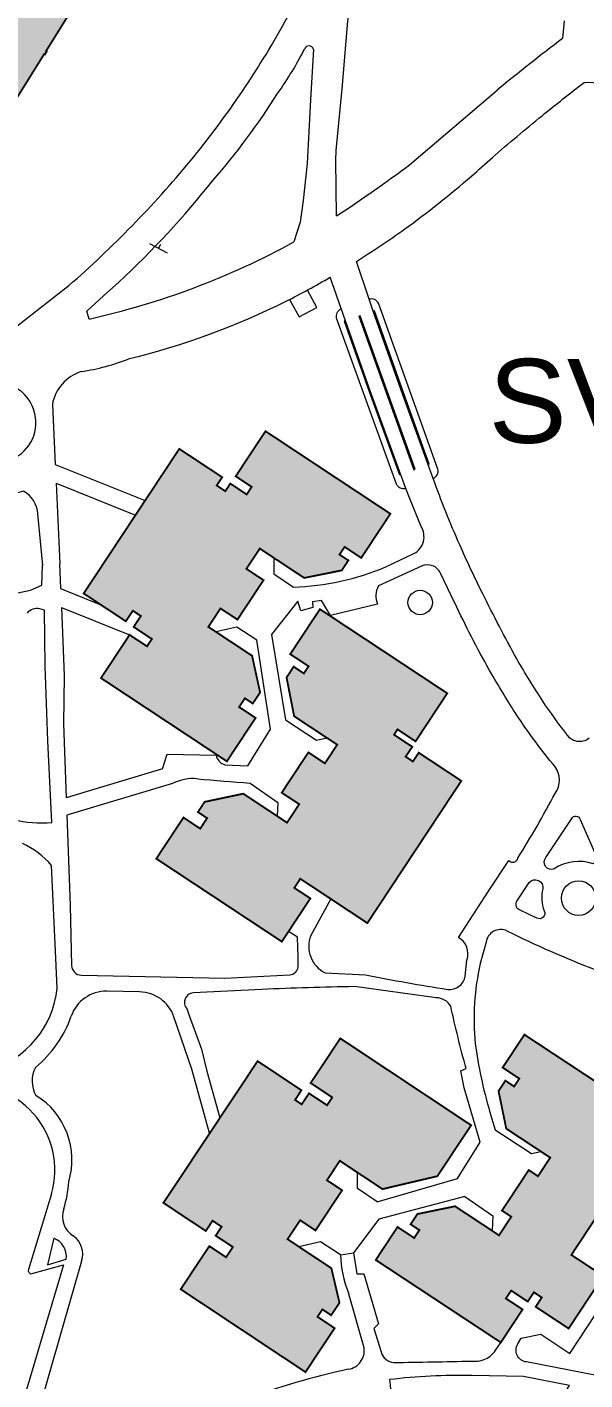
# Model space of a CAD drawing. Header units: feet. Extents: x 6763715 to 6770513, y 1886699 to 1891873.
# Drawn here: x 6766365 to 6766591, y 1888119 to 1888667 of the extents above; entities that cross this region are included whole.
import ezdxf

# ---------------------------------------------------------------- set-up
doc = ezdxf.new("R2010")
doc.units = ezdxf.units.FT
doc.header["$LTSCALE"] = 48
doc.header["$MEASUREMENT"] = 0
doc.layers.get('0').update_dxf_attribs({"lineweight": 0})
doc.layers.add('C-BLDG', color=7, linetype='Continuous')
for name, color, linetype, lineweight in [('C-BLDG-HTCH', 253, 'Continuous', 0), ('C-BLDG-IDEN', 7, 'Continuous', 50), ('C-ROAD', 5, 'Continuous', 0), ('L-SITE-WALK', 6, 'Continuous', 0)]:
    doc.layers.add(name, color=color, linetype=linetype, lineweight=lineweight)
doc.styles.add('Campus_Base_Map_NEW$0$STANDARD', font='arial.ttf', dxfattribs={"height": 3.8})

# ---------------------------------------------------------------- blocks, each defined once
blk = doc.blocks.new('Campus_Base_Map_NEW$0$S1')
for points in [[(-0.083, 0), (0.083, 0)], [(0, 0), (0, -0.042)]]:
    blk.add_lwpolyline(points)

msp = doc.modelspace()

# ---------------------------------------------------------------- hatches: boundary and pattern name
at = {"layer": 'C-BLDG-HTCH'}
h = msp.add_hatch(color=256, dxfattribs=at)
h.paths.add_polyline_path([(6766398.51, 1888697.92), (6766397.38, 1888698.63), (6766397.12, 1888698.2), (6766391.74, 1888701.55), (6766411.48, 1888733.24), (6766434.6, 1888770.38), (6766371.22, 1888809.85), (6766367.67, 1888804.15), (6766356.35, 1888811.2), (6766359.64, 1888816.47), (6766362.82, 1888814.49), (6766363.08, 1888814.91), (6766359.9, 1888816.9), (6766366.24, 1888827.08), (6766356.34, 1888833.25), (6766356.91, 1888834.17), (6766354.65, 1888835.58), (6766353.24, 1888833.32), (6766354.51, 1888832.52), (6766340.77, 1888810.45), (6766340.06, 1888810.89), (6766339.36, 1888809.76), (6766340.06, 1888809.32), (6766325.97, 1888786.68), (6766325.26, 1888787.12), (6766324.56, 1888785.99), (6766324.84, 1888785.82), (6766318.25, 1888775.23), (6766307.79, 1888781.64), (6766308.05, 1888782.06), (6766306.92, 1888782.77), (6766306.22, 1888781.64), (6766306.57, 1888781.42), (6766306.04, 1888780.57), (6766293.31, 1888788.5), (6766292.96, 1888787.93), (6766299.56, 1888783.82), (6766289.54, 1888767.74), (6766282.94, 1888771.85), (6766282.59, 1888771.29), (6766295.32, 1888763.36), (6766294.8, 1888762.51), (6766294.44, 1888762.73), (6766293.74, 1888761.6), (6766294.02, 1888761.42), (6766282.04, 1888742.18), (6766281.76, 1888742.36), (6766281.05, 1888741.22), (6766283.03, 1888739.99), (6766278.1, 1888732.07), (6766275.34, 1888731.43), (6766269.35, 1888721.81), (6766269.07, 1888721.98), (6766268.36, 1888720.85), (6766268.65, 1888720.67), (6766256.67, 1888701.43), (6766256.38, 1888701.61), (6766255.68, 1888700.48), (6766256.81, 1888699.77), (6766256.99, 1888700.06), (6766277.3, 1888687.4), (6766277.13, 1888687.12), (6766278.26, 1888686.42), (6766278.96, 1888687.55), (6766278.61, 1888687.77), (6766283.41, 1888695.48), (6766303.36, 1888683.06), (6766298.56, 1888675.35), (6766298.2, 1888675.57), (6766297.5, 1888674.44), (6766298.63, 1888673.73), (6766299.34, 1888674.86), (6766298.98, 1888675.08), (6766303.78, 1888682.79), (6766309.73, 1888679.09), (6766312.19, 1888683.05), (6766326.2, 1888674.33), (6766318.93, 1888662.66), (6766318.58, 1888662.88), (6766317.87, 1888661.75), (6766319, 1888661.04), (6766319.18, 1888661.33), (6766338.42, 1888649.35), (6766338.25, 1888649.06), (6766339.38, 1888648.36), (6766339.55, 1888648.64), (6766358.79, 1888636.66), (6766358.62, 1888636.38), (6766359.75, 1888635.67), (6766360.46, 1888636.8), (6766360.17, 1888636.98), (6766372.15, 1888656.22), (6766372.44, 1888656.04), (6766373.14, 1888657.18), (6766372.86, 1888657.35), (6766384.84, 1888676.59), (6766385.12, 1888676.42), (6766385.83, 1888677.55), (6766385.54, 1888677.73), (6766397.53, 1888696.97), (6766397.81, 1888696.79)])
h.paths.add_polyline_path([(6766431.46, 1888752.41), (6766430.75, 1888752.85), (6766431.46, 1888753.98), (6766432.17, 1888753.54), (6766432.87, 1888753.1), (6766432.17, 1888751.97)], flags=17)
h.paths.add_polyline_path([(6766446.33, 1888778.49), (6766448.59, 1888777.08), (6766447.18, 1888774.82), (6766444.92, 1888776.23)])
h.paths.add_polyline_path([(6766376.27, 1888819.07), (6766378.4, 1888817.75), (6766378.79, 1888818.39), (6766399.59, 1888805.43), (6766399.19, 1888804.8), (6766401.32, 1888803.48), (6766401.71, 1888804.11), (6766422.51, 1888791.16), (6766422.11, 1888790.53), (6766424.24, 1888789.2), (6766425.56, 1888791.33), (6766424.71, 1888791.86), (6766428.72, 1888798.29), (6766429.07, 1888798.07), (6766429.77, 1888799.2), (6766429.42, 1888799.42), (6766438.19, 1888813.5), (6766439.11, 1888812.93), (6766440.43, 1888815.05), (6766437.88, 1888816.64), (6766437.35, 1888815.79), (6766423.93, 1888824.15), (6766424.15, 1888824.5), (6766423.44, 1888824.94), (6766423.09, 1888824.38), (6766416.99, 1888828.17), (6766417.65, 1888829.24), (6766415.1, 1888830.82), (6766414.44, 1888829.76), (6766408.34, 1888833.56), (6766408.69, 1888834.12), (6766407.99, 1888834.57), (6766407.77, 1888834.21), (6766394.34, 1888842.57), (6766394.87, 1888843.42), (6766392.33, 1888845.01), (6766391, 1888842.88), (6766391.92, 1888842.31), (6766383.16, 1888828.23), (6766382.8, 1888828.45), (6766382.1, 1888827.32), (6766382.45, 1888827.1), (6766378.44, 1888820.66), (6766377.6, 1888821.19)])
h.paths.add_polyline_path([(6766410.07, 1888719), (6766409.36, 1888717.87), (6766410.5, 1888717.16), (6766411.2, 1888718.3)], flags=17)
h.paths.add_polyline_path([(6766416.85, 1888729.89), (6766416.24, 1888728.9), (6766417.37, 1888728.2), (6766418.07, 1888729.33), (6766416.94, 1888730.04)], flags=17)
h = msp.add_hatch(color=256, dxfattribs=at)
h.paths.add_polyline_path([(6766739.27, 1888592.64), (6766789.67, 1888559.22), (6766778.31, 1888542.09), (6766771.53, 1888546.59), (6766769.16, 1888543.02), (6766775.89, 1888538.55), (6766773.57, 1888535.05), (6766776.58, 1888533.05), (6766779.13, 1888536.9), (6766797.23, 1888524.9), (6766758.48, 1888466.47), (6766740.41, 1888478.45), (6766743.23, 1888482.7), (6766740.78, 1888484.33), (6766738.07, 1888480.23), (6766730.88, 1888485), (6766729.07, 1888482.27), (6766735.15, 1888478.24), (6766723.16, 1888460.16), (6766673.43, 1888493.14), (6766684.63, 1888510.03), (6766691.11, 1888505.74), (6766693.63, 1888509.54), (6766689.96, 1888511.97), (6766692.99, 1888516.54), (6766708.3, 1888519.2), (6766725.54, 1888507.76), (6766730.53, 1888515.28), (6766724.23, 1888519.46), (6766734.84, 1888535.47), (6766741.33, 1888531.16), (6766746.23, 1888538.54), (6766728.73, 1888550.15), (6766725.75, 1888565.52), (6766728.6, 1888569.81), (6766731.55, 1888567.86), (6766733.75, 1888571.17), (6766727.7, 1888575.18)])
h.paths.add_polyline_path([(6766682.51, 1888659.44), (6766643.88, 1888601.05), (6766661.43, 1888589.44), (6766664.12, 1888593.51), (6766667.18, 1888591.49), (6766664, 1888586.68), (6766670.82, 1888582.17), (6766668.86, 1888579.2), (6766662.17, 1888583.63), (6766650.55, 1888566.04), (6766700.84, 1888532.78), (6766712.65, 1888550.64), (6766706.17, 1888554.93), (6766708.06, 1888557.79), (6766711.83, 1888555.3), (6766714.7, 1888559.64), (6766711.37, 1888575.8), (6766693.98, 1888587.31), (6766698.59, 1888594.28), (6766705.46, 1888589.73), (6766716.18, 1888605.93), (6766709.18, 1888610.56), (6766714.59, 1888618.74), (6766732.6, 1888606.82), (6766747.42, 1888609.58), (6766750.26, 1888613.87), (6766746.75, 1888616.19), (6766749.15, 1888619.82), (6766756.47, 1888614.98), (6766767.79, 1888632.09), (6766716.42, 1888666.07), (6766704.64, 1888648.26), (6766711.79, 1888643.53), (6766709.46, 1888640.01), (6766702.2, 1888644.82), (6766700.07, 1888641.6), (6766696.53, 1888643.94), (6766699.39, 1888648.27)])
h.paths.add_polyline_path([(6766426.86, 1888496.3), (6766388.14, 1888437.75), (6766405.21, 1888426.46), (6766408.05, 1888430.76), (6766411.31, 1888428.61), (6766408.38, 1888424.18), (6766415.76, 1888419.3), (6766413.79, 1888416.31), (6766406.73, 1888420.98), (6766395.15, 1888403.46), (6766446.13, 1888369.75), (6766457.75, 1888387.33), (6766451.08, 1888391.74), (6766453.42, 1888395.28), (6766456.63, 1888393.16), (6766459.59, 1888397.64), (6766456.34, 1888412.5), (6766438.62, 1888424.21), (6766443.55, 1888431.67), (6766450.41, 1888427.14), (6766460.98, 1888443.12), (6766454.03, 1888447.71), (6766459.46, 1888455.92), (6766477.44, 1888444.03), (6766492.66, 1888447.08), (6766495.34, 1888451.12), (6766491.76, 1888453.48), (6766493.82, 1888456.59), (6766500.54, 1888452.15), (6766512.35, 1888470), (6766461.77, 1888503.45), (6766449.7, 1888485.19), (6766456.18, 1888480.91), (6766454.16, 1888477.85), (6766447.52, 1888482.23), (6766445.49, 1888479.16), (6766442, 1888481.47), (6766444.22, 1888484.82)])
h.paths.add_polyline_path([(6766417.54, 1888330.31), (6766468.39, 1888296.72), (6766479.94, 1888314.21), (6766473.44, 1888318.5), (6766475.87, 1888322.18), (6766484.46, 1888316.51), (6766503.03, 1888304.23), (6766541.09, 1888361.83), (6766523.82, 1888373.24), (6766521.47, 1888369.69), (6766518.54, 1888371.63), (6766521.2, 1888375.65), (6766513.83, 1888380.52), (6766515.25, 1888382.68), (6766522.55, 1888377.85), (6766535.39, 1888397.3), (6766483.82, 1888431.37), (6766471.79, 1888413.16), (6766479.23, 1888408.25), (6766477.32, 1888405.35), (6766473.19, 1888408.08), (6766470.3, 1888403.71), (6766473.38, 1888388), (6766490.82, 1888376.48), (6766485.83, 1888368.94), (6766479.13, 1888373.36), (6766468.35, 1888357.04), (6766475.42, 1888352.37), (6766470.5, 1888344.91), (6766452.77, 1888356.63), (6766437.14, 1888353.33), (6766434.41, 1888349.2), (6766438.14, 1888346.73), (6766435.33, 1888342.49), (6766428.55, 1888346.97)])
h.paths.add_polyline_path([(6766688.6, 1888326.29), (6766747.02, 1888287.41), (6766760.66, 1888307.91), (6766780.98, 1888294.39), (6766815.28, 1888345.92), (6766798.43, 1888357.13), (6766793.79, 1888350.16), (6766790.31, 1888352.48), (6766792.6, 1888355.92), (6766787.77, 1888359.13), (6766772.4, 1888355.99), (6766760.61, 1888338.28), (6766753.79, 1888342.81), (6766758.39, 1888349.73), (6766741.7, 1888360.83), (6766737.12, 1888353.95), (6766729.9, 1888358.75), (6766741.62, 1888376.37), (6766738.59, 1888391.68), (6766734.39, 1888394.48), (6766732, 1888390.9), (6766728.79, 1888393.04), (6766733.67, 1888400.37), (6766715.75, 1888412.3), (6766681.88, 1888361.4), (6766699.67, 1888349.56), (6766704.55, 1888356.9), (6766707.26, 1888355.09), (6766702.55, 1888348.02), (6766706.04, 1888345.69), (6766703.63, 1888342.07), (6766700.49, 1888344.17)])
h.paths.add_polyline_path([(6766823.44, 1888441.1), (6766882.41, 1888402.34), (6766870.72, 1888384.56), (6766866.31, 1888387.47), (6766864.25, 1888384.35), (6766867.94, 1888381.92), (6766863.43, 1888375.05), (6766866.3, 1888373.17), (6766870.58, 1888379.67), (6766888.61, 1888367.82), (6766855.28, 1888317.11), (6766838.02, 1888328.45), (6766842.35, 1888335.04), (6766839.51, 1888336.9), (6766837.07, 1888333.18), (6766831.46, 1888336.86), (6766828.89, 1888352.29), (6766840.39, 1888369.78), (6766832.64, 1888374.88), (6766828.24, 1888368.18), (6766812.22, 1888378.71), (6766816.9, 1888385.84), (6766809.37, 1888390.79), (6766797.74, 1888373.09), (6766782.7, 1888369.84), (6766777.85, 1888373.03), (6766780.29, 1888376.74), (6766777.92, 1888378.3), (6766773.23, 1888371.17), (6766754.96, 1888383.18), (6766788.37, 1888434.01), (6766806.32, 1888422.21), (6766801.72, 1888415.22), (6766805.07, 1888413.02), (6766809.69, 1888420.05), (6766813.09, 1888417.81), (6766815.06, 1888420.8), (6766811.6, 1888423.08)])
h.paths.add_polyline_path([(6766458.57, 1888248.32), (6766420.45, 1888190.91), (6766437.58, 1888179.53), (6766440.33, 1888183.68), (6766444.01, 1888181.24), (6766441.61, 1888177.63), (6766448.55, 1888173.03), (6766445.8, 1888168.88), (6766439.02, 1888173.38), (6766427.43, 1888155.93), (6766477.96, 1888122.38), (6766489.77, 1888140.16), (6766482.82, 1888144.78), (6766484.81, 1888147.78), (6766488.39, 1888145.4), (6766491.74, 1888150.44), (6766488.45, 1888164.43), (6766470.71, 1888176.21), (6766475.8, 1888183.88), (6766482.02, 1888179.75), (6766492.8, 1888196), (6766486.65, 1888200.08), (6766491.88, 1888207.96), (6766509.15, 1888196.49), (6766531.36, 1888201.72), (6766545.06, 1888222.35), (6766492.07, 1888257.53), (6766480.07, 1888239.45), (6766488.81, 1888233.65), (6766486.69, 1888230.45), (6766479.39, 1888235.29), (6766476.43, 1888230.83), (6766473.73, 1888232.62), (6766476.33, 1888236.53)])
h.paths.add_polyline_path([(6766566.63, 1888259.05), (6766617.27, 1888225.65), (6766608.46, 1888212.3), (6766601.72, 1888216.75), (6766599.61, 1888213.55), (6766606.35, 1888209.1), (6766603.88, 1888205.34), (6766607.08, 1888203.23), (6766609.55, 1888206.99), (6766622.91, 1888198.18), (6766608.87, 1888176.89), (6766595.93, 1888185.42), (6766585.65, 1888169.84), (6766598.59, 1888161.31), (6766584.55, 1888140.02), (6766571.2, 1888148.83), (6766573.68, 1888152.59), (6766570.48, 1888154.7), (6766568, 1888150.94), (6766561.25, 1888155.39), (6766559.14, 1888152.19), (6766565.89, 1888147.74), (6766557.08, 1888134.38), (6766506.43, 1888167.78), (6766515.24, 1888181.14), (6766521.99, 1888176.69), (6766524.1, 1888179.89), (6766520.55, 1888182.23), (6766523.31, 1888186.4), (6766538.55, 1888189.53), (6766556.35, 1888177.78), (6766561.31, 1888185.3), (6766557.55, 1888187.78), (6766568.38, 1888204.19), (6766572.14, 1888201.72), (6766577.09, 1888209.23), (6766559.28, 1888220.97), (6766556.16, 1888236.21), (6766558.91, 1888240.39), (6766562.46, 1888238.05), (6766564.57, 1888241.25), (6766557.82, 1888245.7)])

# ---------------------------------------------------------------- linework, layer by layer
at = {"layer": 'C-BLDG', "const_width": 0.75}
for points in [[(6766326.2, 1888674.33), (6766318.93, 1888662.66), (6766318.58, 1888662.88), (6766317.87, 1888661.75), (6766319, 1888661.04), (6766319.18, 1888661.33), (6766338.42, 1888649.35), (6766338.25, 1888649.06), (6766339.38, 1888648.36), (6766339.55, 1888648.64), (6766358.79, 1888636.66), (6766358.62, 1888636.38), (6766359.75, 1888635.67), (6766360.46, 1888636.8), (6766360.17, 1888636.98), (6766372.15, 1888656.22), (6766372.44, 1888656.04), (6766373.14, 1888657.18), (6766372.86, 1888657.35), (6766384.84, 1888676.59)], [(6766595.93, 1888185.42), (6766585.65, 1888169.84), (6766598.59, 1888161.31), (6766584.55, 1888140.02), (6766571.2, 1888148.83), (6766573.68, 1888152.59), (6766570.48, 1888154.7), (6766568, 1888150.94), (6766561.25, 1888155.39), (6766559.14, 1888152.19), (6766565.89, 1888147.74), (6766557.08, 1888134.38), (6766506.43, 1888167.78), (6766515.24, 1888181.14), (6766521.99, 1888176.69), (6766524.1, 1888179.89), (6766520.55, 1888182.23), (6766523.31, 1888186.4), (6766538.55, 1888189.53), (6766556.35, 1888177.78), (6766561.31, 1888185.3), (6766557.55, 1888187.78), (6766568.38, 1888204.19), (6766572.14, 1888201.72), (6766577.09, 1888209.23), (6766559.28, 1888220.97), (6766556.16, 1888236.21), (6766558.91, 1888240.39), (6766562.46, 1888238.05), (6766564.57, 1888241.25), (6766557.82, 1888245.7), (6766566.63, 1888259.05), (6766617.27, 1888225.65)]]:
    msp.add_lwpolyline(points, dxfattribs=at)
for points in [[(6766426.86, 1888496.3), (6766388.14, 1888437.75), (6766405.21, 1888426.46), (6766408.05, 1888430.76), (6766411.31, 1888428.61), (6766408.38, 1888424.18), (6766415.76, 1888419.3), (6766413.79, 1888416.31), (6766406.73, 1888420.98), (6766395.15, 1888403.46), (6766446.13, 1888369.75), (6766457.75, 1888387.33), (6766451.08, 1888391.74), (6766453.42, 1888395.28), (6766456.63, 1888393.16), (6766459.59, 1888397.64), (6766456.34, 1888412.5), (6766438.62, 1888424.21), (6766443.55, 1888431.67), (6766450.41, 1888427.14), (6766460.98, 1888443.12), (6766454.03, 1888447.71), (6766459.46, 1888455.92), (6766477.44, 1888444.03), (6766492.66, 1888447.08), (6766495.34, 1888451.12), (6766491.76, 1888453.48), (6766493.82, 1888456.59), (6766500.54, 1888452.15), (6766512.35, 1888470), (6766461.77, 1888503.45), (6766449.7, 1888485.19), (6766456.18, 1888480.91), (6766454.16, 1888477.85), (6766447.52, 1888482.23), (6766445.49, 1888479.16), (6766442, 1888481.47), (6766444.22, 1888484.82)], [(6766417.54, 1888330.31), (6766468.39, 1888296.72), (6766479.94, 1888314.21), (6766473.44, 1888318.5), (6766475.87, 1888322.18), (6766484.46, 1888316.51), (6766503.03, 1888304.23), (6766541.09, 1888361.83), (6766523.82, 1888373.24), (6766521.47, 1888369.69), (6766518.54, 1888371.63), (6766521.2, 1888375.65), (6766513.83, 1888380.52), (6766515.25, 1888382.68), (6766522.55, 1888377.85), (6766535.39, 1888397.3), (6766483.82, 1888431.37), (6766471.79, 1888413.16), (6766479.23, 1888408.25), (6766477.32, 1888405.35), (6766473.19, 1888408.08), (6766470.3, 1888403.71), (6766473.38, 1888388), (6766490.82, 1888376.48), (6766485.83, 1888368.94), (6766479.13, 1888373.36), (6766468.35, 1888357.04), (6766475.42, 1888352.37), (6766470.5, 1888344.91), (6766452.77, 1888356.63), (6766437.14, 1888353.33), (6766434.41, 1888349.2), (6766438.14, 1888346.73), (6766435.33, 1888342.49), (6766428.55, 1888346.97)], [(6766458.57, 1888248.32), (6766420.45, 1888190.91), (6766437.58, 1888179.53), (6766440.33, 1888183.68), (6766444.01, 1888181.24), (6766441.61, 1888177.63), (6766448.55, 1888173.03), (6766445.8, 1888168.88), (6766439.02, 1888173.38), (6766427.43, 1888155.93), (6766477.96, 1888122.38), (6766489.77, 1888140.16), (6766482.82, 1888144.78), (6766484.81, 1888147.78), (6766488.39, 1888145.4), (6766491.74, 1888150.44), (6766488.45, 1888164.43), (6766470.71, 1888176.21), (6766475.8, 1888183.88), (6766482.02, 1888179.75), (6766492.8, 1888196), (6766486.65, 1888200.08), (6766491.88, 1888207.96), (6766509.15, 1888196.49), (6766531.36, 1888201.72), (6766545.06, 1888222.35), (6766492.07, 1888257.53), (6766480.07, 1888239.45), (6766488.81, 1888233.65), (6766486.69, 1888230.45), (6766479.39, 1888235.29), (6766476.43, 1888230.83), (6766473.73, 1888232.62), (6766476.33, 1888236.53)]]:
    msp.add_lwpolyline(points, close=True, dxfattribs=at)
at = {"layer": 'C-ROAD', "lineweight": 0}
for p, q in [((6766375.09, 1888194.52), (6766365.76, 1888163.96)), ((6766379.97, 1888165.84), (6766347.12, 1888054.99)), ((6766379.97, 1888165.84), (6766347.12, 1888054.99)), ((6766379.97, 1888165.84), (6766347.12, 1888054.99)), ((6766366.79, 1888162.19), (6766379.97, 1888165.84)), ((6766366.79, 1888162.19), (6766379.97, 1888165.84)), ((6766366.79, 1888162.19), (6766379.97, 1888165.84))]:
    msp.add_line(p, q, dxfattribs=at)
for centre, radius, start, end in [((6766341.98, 1888204.16), 34.48, 343.7692, 99.8949), ((6766341.98, 1888204.16), 34.48, 343.7692, 99.8949), ((6766367.09, 1888163.55), 1.39, 163.0226, 257.5755), ((6766367.09, 1888163.55), 1.39, 163.0226, 257.5755)]:
    msp.add_arc(centre, radius, start, end, dxfattribs=at)
at = {"layer": 'L-SITE-WALK', "lineweight": 0}
for p, q in [((6766481.15, 1888658.25), (6766479.94, 1888637.72)), ((6766479.94, 1888637.72), (6766478.64, 1888611.87)), ((6766520.15, 1888611.38), (6766555.59, 1888641.62)), ((6766478.64, 1888611.87), (6766477.03, 1888596.95)), ((6766490.49, 1888590.64), (6766490.32, 1888613.22)), ((6766477.03, 1888596.95), (6766475.79, 1888588.08)), ((6766475.79, 1888588.08), (6766473.26, 1888580.09)), ((6766396.14, 1888558.24), (6766402.38, 1888563.88)), ((6766376.59, 1888490.01), (6766413, 1888475.35)), ((6766376.95, 1888482.37), (6766409.09, 1888469.43)), ((6766371.13, 1888441.06), (6766371.47, 1888449.01)), ((6766378.4, 1888449.69), (6766378.8, 1888439.72)), ((6766378.8, 1888439.72), (6766395.08, 1888433.16)), ((6766372.29, 1888430.95), (6766370.32, 1888431.54)), ((6766379.1, 1888432.1), (6766380.19, 1888404.49)), ((6766379.1, 1888432.1), (6766406.73, 1888420.98)), ((6766463.76, 1888382.75), (6766458.27, 1888418.84)), ((6766380.19, 1888404.49), (6766379.92, 1888384.93)), ((6766469.85, 1888386.5), (6766482.4, 1888378.29)), ((6766454.59, 1888367.96), (6766463.76, 1888382.75)), ((6766482.4, 1888378.29), (6766486.57, 1888379.29)), ((6766420.11, 1888366.65), (6766422, 1888372.67)), ((6766422, 1888372.67), (6766441.8, 1888372.21)), ((6766445.35, 1888368.38), (6766454.59, 1888367.96)), ((6766420.11, 1888366.65), (6766381.04, 1888354.93)), ((6766424.16, 1888360.74), (6766381.3, 1888347.89)), ((6766455.5, 1888360.95), (6766466.71, 1888353.08)), ((6766466.71, 1888353.08), (6766466.54, 1888347.52)), ((6766551.08, 1888296.53), (6766548.72, 1888287.85)), ((6766552.55, 1888228.1), (6766554.74, 1888220.47)), ((6766554.74, 1888220.47), (6766569.46, 1888210.85)), ((6766539.59, 1888200.75), (6766548.76, 1888215.54)), ((6766569.46, 1888210.85), (6766573.27, 1888211.75)), ((6766499.08, 1888196.68), (6766499.01, 1888203.22)), ((6766506.98, 1888191.37), (6766539.59, 1888200.75)), ((6766506.98, 1888191.37), (6766499.08, 1888196.68)), ((6766542.56, 1888193.5), (6766507.7, 1888184.34)), ((6766542.56, 1888193.5), (6766553.78, 1888185.63)), ((6766507.7, 1888184.34), (6766497.46, 1888170.74)), ((6766553.78, 1888185.63), (6766553.6, 1888179.66)), ((6766484.08, 1888175.1), (6766475.31, 1888173.16)), ((6766492.17, 1888169.9), (6766484.08, 1888175.1)), ((6766387.26, 1888167.34), (6766369.61, 1888105.98)), ((6766492.17, 1888169.9), (6766497.46, 1888170.74)), ((6766492.17, 1888169.9), (6766497.46, 1888170.74)), ((6766497.46, 1888170.74), (6766498.74, 1888162.19)), ((6766498.74, 1888162.19), (6766501.62, 1888162.17)), ((6766501.62, 1888162.17), (6766507.58, 1888141.89)), ((6766501.68, 1888132.21), (6766495.37, 1888154.43)), ((6766507.58, 1888141.89), (6766505.61, 1888140.08)), ((6766505.61, 1888140.08), (6766508.62, 1888130.54))]:
    msp.add_line(p, q, dxfattribs=at)
for points in [[(6766376.58, 1888558.1), (6766382.13, 1888562.44, 0.039665), (6766431.3, 1888612.83, 0.046079), (6766470.87, 1888671.4, 0.124183), (6766490.61, 1888737.94, 0.145886), (6766472.11, 1888789.64, 0.095457), (6766446.05, 1888809.82), (6766439.86, 1888808.82), (6766431.97, 1888796.27)], [(6766490.32, 1888613.22), (6766490.4, 1888617.09), (6766492.8, 1888642.14), (6766495.1, 1888669.54, -0.025388), (6766501.25, 1888700.6), (6766507.79, 1888719.84, -0.408005), (6766522.93, 1888723.6, -0.053681), (6766553.31, 1888704.66, -0.172641), (6766574.02, 1888685.81), (6766579, 1888676.71), (6766579.88, 1888675.08)], [(6766465.1, 1888452.19), (6766465.18, 1888445.62), (6766473.08, 1888440.3, 0.094088), (6766510.56, 1888448.56), (6766521.91, 1888453.89, 0.432822), (6766524.78, 1888464.88), (6766520.11, 1888476.47), (6766518.58, 1888480.27), (6766504.19, 1888519.74), (6766494.16, 1888548.13), (6766487.93, 1888565.78)], [(6766529.68, 1888484.29, 0.378755), (6766531.55, 1888488.1), (6766507.51, 1888555.25, 0.370529), (6766503.82, 1888556.87, -0.756067)], [(6766518.6, 1888480.22, -0.387297), (6766514.81, 1888482.02), (6766490.59, 1888549.2, -0.383749), (6766492.46, 1888552.96)], [(6766387.13, 1888527.63, 0.272945), (6766375.44, 1888514.29), (6766376.59, 1888490.01)], [(6766295.93, 1888522.68, 0.908536), (6766295.45, 1888489.93), (6766306.52, 1888489.75), (6766357.65, 1888491.54, 0.909254), (6766350.52, 1888523.03, 15.664386)], [(6766371.56, 1888449.01), (6766369.52, 1888469.98, 0.265564), (6766363.78, 1888479.15), (6766355.19, 1888476.67, 0.724378), (6766350.51, 1888471.96), (6766350.34, 1888439.95, 0.4041), (6766353.15, 1888436.29), (6766366.56, 1888439.05), (6766371.13, 1888441.06)], [(6766488.18, 1888314.05), (6766480.07, 1888299.26, 0.378767), (6766485.92, 1888284.02), (6766502.26, 1888283.27, 0.011281), (6766535.61, 1888277.39, 0.403071), (6766542.63, 1888282.68), (6766543.32, 1888289.28, 0.362283), (6766539.97, 1888298.43), (6766552.15, 1888317.22), (6766560.39, 1888329.55, 0.638931), (6766563.96, 1888330.57, 0.016905), (6766579.1, 1888356.78, 0.3237), (6766578.92, 1888367.74, -0.025178), (6766564.27, 1888387.36, -0.014061), (6766553.35, 1888405.19, -0.020436), (6766539.3, 1888432.13), (6766536.84, 1888437.13), (6766532.67, 1888445.92, 0.418058), (6766525, 1888448.8), (6766507.59, 1888440.78, 0.253845), (6766507.18, 1888433.39), (6766488.04, 1888428.76), (6766484.51, 1888434.87), (6766480.85, 1888434.37), (6766480.95, 1888432.07), (6766476.08, 1888430.72), (6766474.84, 1888434.68), (6766464.18, 1888421.07), (6766469.85, 1888386.5)], [(6766381.3, 1888347.89), (6766382.67, 1888311.36), (6766383.26, 1888287.03, 0.401008), (6766387.17, 1888283.12), (6766445.35, 1888281.89), (6766471.63, 1888283.31, 0.367038), (6766474.96, 1888286.46)], [(6766439.12, 1888219.15), (6766431.99, 1888245), (6766424.7, 1888266.24, 0.315184), (6766410.79, 1888276.37), (6766397.45, 1888276.62)], [(6766548.76, 1888215.54), (6766542.24, 1888237.57), (6766540.94, 1888244.39), (6766543.03, 1888245.32, -0.013275), (6766536.78, 1888270.56, 0.26622), (6766530.88, 1888274), (6766497.8, 1888278.51, 0.005211), (6766460.3, 1888277.4), (6766432.51, 1888275.96, 0.63232), (6766429.89, 1888269.6), (6766430.84, 1888266.81), (6766435.83, 1888253.13), (6766438.01, 1888244.31), (6766443.21, 1888225.32)], [(6766567.42, 1888126.47, -0.540489), (6766563.94, 1888133.76), (6766565.36, 1888136.11), (6766573.23, 1888137.67), (6766585.03, 1888129.87), (6766602.49, 1888156.33), (6766636.88, 1888208.29, -0.053002), (6766632.26, 1888166.74), (6766623.92, 1888125.3), (6766623.35, 1888117.78), (6766617.98, 1888116.7), (6766567.42, 1888126.47)], [(6766375.98, 1888176.59), (6766373.44, 1888165.81), (6766381.06, 1888168.07, 0.348709), (6766375.98, 1888176.59, -1.852036)], [(6766508.62, 1888130.54, 0.316389), (6766513.67, 1888126.26, 0.003586), (6766545.16, 1888126.86, 0.25904), (6766554.51, 1888130.54), (6766557.08, 1888134.38)], [(6766518.03, 1888069.57, 0.067763), (6766549.53, 1888084.79), (6766573.18, 1888098.92), (6766584.89, 1888116.98), (6766566.3, 1888120.53), (6766545.37, 1888121.01, 0.035166), (6766512, 1888119.32, -0.179872), (6766504.91, 1888087.47, -0.092425), (6766518.03, 1888069.57)]]:
    msp.add_lwpolyline(points, format="xyb", dxfattribs=at)
for points in [[(6766582.78, 1888669.68), (6766582.11, 1888662.57)], [(6766357.96, 1888543.58), (6766376.58, 1888558.1)], [(6766390.33, 1888548.89), (6766389.38, 1888552.13), (6766396.14, 1888558.24)], [(6766521.9, 1888487.85), (6766522.38, 1888488.03), (6766500.07, 1888550.19), (6766499.61, 1888550.02), (6766521.9, 1888487.85)], [(6766505.89, 1888552.21), (6766505.42, 1888552.05)], [(6766517.87, 1888518.35), (6766505.89, 1888552.21)], [(6766494.16, 1888548.13), (6766493.69, 1888547.96)], [(6766493.69, 1888547.96), (6766503.72, 1888519.57), (6766516.06, 1888485.72)], [(6766528.11, 1888490.09), (6766517.87, 1888518.35)], [(6766528.11, 1888490.09), (6766527.64, 1888489.92)], [(6766516.53, 1888485.89), (6766516.06, 1888485.72)], [(6766376.95, 1888482.37), (6766378.49, 1888449.69)], [(6766375.28, 1888345.02), (6766373.68, 1888378.03), (6766372.54, 1888408.26), (6766372.29, 1888430.95)], [(6766458.27, 1888418.84), (6766450.17, 1888424.04), (6766441.72, 1888422.16)], [(6766379.92, 1888384.93), (6766381.04, 1888354.93)], [(6766377.38, 1888277.72), (6766376.88, 1888290.03), (6766375.05, 1888327.59)], [(6766474.96, 1888286.46), (6766474.97, 1888290.49), (6766474.78, 1888298.55), (6766471.13, 1888300.87)]]:
    msp.add_lwpolyline(points, dxfattribs=at)
at = {"layer": 'L-SITE-WALK'}
for points in [[(6766498.58, 1888572.21, 0.015817), (6766518.17, 1888585.37, 0.023143), (6766545.23, 1888606.8, -0.004465), (6766553.65, 1888614.31, -0.008214), (6766573.76, 1888631.21, -0.006822), (6766590.84, 1888644.71, -0.373289), (6766602.34, 1888637.74, -0.015244)], [(6766592.85, 1888379.06, -0.458096), (6766583.64, 1888380.83, -0.016028), (6766574.08, 1888394.11, -0.013492), (6766563.53, 1888411.32, -0.012312), (6766549.76, 1888437.6, -0.012826), (6766540.42, 1888457.45, -0.016903), (6766529.68, 1888484.29), (6766517.4, 1888518.18), (6766505.41, 1888552.06), (6766503.82, 1888556.87), (6766498.58, 1888572.21)], [(6766406.65, 1888532.88, 0.056828), (6766470.14, 1888556.11, 0.013857), (6766487.93, 1888565.78, 0.020047)], [(6766574.06, 1888318.07, 0.13774), (6766574.59, 1888309.19, -0.764664), (6766571.73, 1888306.26), (6766564.87, 1888309.43, -0.464516), (6766563.59, 1888313.12), (6766568.56, 1888320.7, -0.764839), (6766574.06, 1888318.07, -0.865608)]]:
    msp.add_lwpolyline(points, format="xyb", dxfattribs=at)
msp.add_lwpolyline([(6766471.56, 1888556.83), (6766475.42, 1888549.81), (6766482.52, 1888553.55), (6766478.75, 1888560.63)], dxfattribs=at)
msp.add_lwpolyline([(6766596.44, 1888329.57), (6766594.48, 1888328.26, 0.235664), (6766578.7, 1888326.16, -0.791371), (6766575.37, 1888330.8), (6766585.78, 1888346.61, -0.671762), (6766589.22, 1888346.25)], format="xyb", close=True, dxfattribs=at)
at = {"layer": 'L-SITE-WALK', "lineweight": 0}
for centre, radius in [((6766524.41, 1888434.08), 4.94), ((6766588.59, 1888314.35), 6.99)]:
    msp.add_circle(centre, radius, dxfattribs=at)
for centre, radius, start, end in [((6766479.36, 1888657.56), 1.92, 21.1869, 153.3189), ((6767244.7, 1887796.14), 1090.74, 127.4066, 129.18187), ((6766356.79, 1888719.15), 135.26, 324.3326, 333.3189), ((6766234.67, 1888785.39), 273.64, 318.76, 327.9765), ((6766176.11, 1889071.97), 574.9, 303.14977, 306.75781), ((6766157.46, 1888828.68), 360.7, 312.7656, 321.6753), ((6766321.78, 1888856.97), 315.61, 282.5453, 298.6841), ((6766375.35, 1888610.23), 83.44, 278.1151, 292.029), ((6766369.34, 1888426.05), 5.57, 79.9162, 138.0254), ((6766446.58, 1888373.08), 4.85, 190.313, 255.4093), ((6766432.45, 1888344.94), 17.84, 84.4065, 117.6811), ((6766501.41, 1889049.06), 689.65, 264.40651, 266.18263), ((6766371.08, 1888394.5), 49.66, 256.5565, 274.8451), ((6766349.07, 1888305.14), 34.41, 40.7311, 65.5645), ((6766557.05, 1888295.57), 6.04, 65.2562, 170.8479), ((6766737.14, 1888657.93), 398.6, 243.547, 249.1247), ((6766649.6, 1888265.45), 103.34, 167.4808, 185.5318), ((6766339.05, 1888281.75), 38.54, 286.2182, 354.0042), ((6766397.26, 1888261.63), 15, 88.9263, 160.78), ((6766338.9, 1888281.98), 46.81, 309.3615, 340.78), ((6766716.77, 1888277.24), 171.41, 187.2887, 196.6565), ((6766379.08, 1888240.31), 11.84, 152.4443, 209.7959), ((6766352.69, 1888208.31), 30.69, 343.1354, 58.3246), ((6766338.16, 1888201.82), 43.97, 342.3758, 356.8518), ((6766388.88, 1888185.44), 9.34, 160.8439, 237.8983), ((6766378.95, 1888170.27), 8.8, 340.6042, 55.6596), ((6766534.8, 1888170.64), 42.63, 180.9933, 202.3532), ((6766494.16, 1888131.05), 7.61, 278.5746, 8.7388), ((6766555.29, 1887842.52), 287.34, 102.0519, 110.7941)]:
    msp.add_arc(centre, radius, start, end, dxfattribs=at)

# ---------------------------------------------------------------- block references
at = {"layer": 'L-SITE-WALK', "xscale": 47.99999999999999, "yscale": 47.99999999999999, "zscale": 47.99999999999999, "rotation": 152.0600748571811}
msp.add_blockref('Campus_Base_Map_NEW$0$S1', (6766418.5, 1888577.47), dxfattribs=at)

# ---------------------------------------------------------------- texts
at = {"layer": 'C-BLDG-IDEN', "insert": (6766552.12, 1888532.73), "char_height": 34, "width": 2422.9802, "attachment_point": 1, "rotation": 360, "style": 'Campus_Base_Map_NEW$0$STANDARD'}
msp.add_mtext('SV', dxfattribs=at)

doc.saveas('drawing.dxf')
